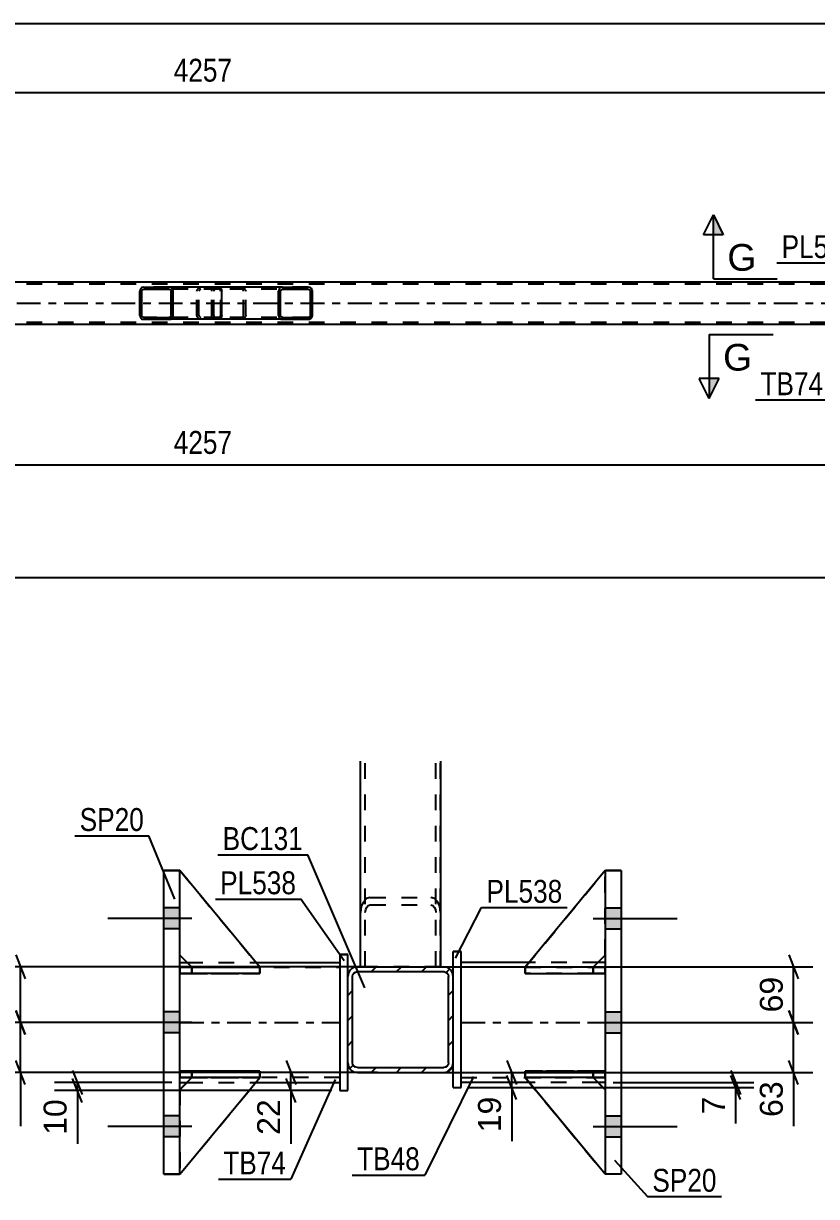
# Model space of a CAD drawing. Header units: millimetres. Extents: x 0 to 841, y 0 to 594.
# Drawn here: x 214.3 to 313.5, y 111.2 to 257.9 of the extents above; entities that cross this region are included whole.
import ezdxf

# ---------------------------------------------------------------- set-up
doc = ezdxf.new("R2010")
doc.units = ezdxf.units.MM
doc.linetypes.add('DXK_LINE_DOT2', pattern=[3.9198, 1.9599, -1.9599])
doc.linetypes.add('DXK_LINE_DOT3', pattern=[5.9187, 2.979, -0.9799, 0.9799, -0.9799])
doc.styles.add('Arial', font='ARIAL.TTF', dxfattribs={"height": 0.2})
doc.styles.add('Arial Narrow', font='ARIALN.TTF', dxfattribs={"height": 0.2})

# ---------------------------------------------------------------- blocks, each defined once
blk = doc.blocks.new('Part-717033707-3470 - 3292')
at = {"linetype": 'Continuous'}
h = blk.add_hatch(dxfattribs=at)
h.set_pattern_fill('', scale=0.7, style=0, pattern_type=0)
h.set_pattern_definition([(45, (233.0453, 224.5906), (-1.57154, 1.57154), [])])
h.paths.add_polyline_path([(233.08, 224.41), (233.05, 224.59), (232.94, 224.75), (232.77, 224.85), (232.58, 224.89), (229.4, 224.89), (229.2, 224.85), (229.04, 224.75), (228.93, 224.59), (228.89, 224.41), (228.89, 221.37), (228.93, 221.18), (229.04, 221.03), (229.2, 220.92), (229.4, 220.89), (232.58, 220.89), (232.77, 220.92), (232.94, 221.03), (233.05, 221.18), (233.08, 221.37)])
h.paths.add_polyline_path([(232.81, 221.28), (232.76, 221.2), (232.68, 221.15), (232.58, 221.13), (229.4, 221.13), (229.3, 221.15), (229.22, 221.2), (229.16, 221.28), (229.15, 221.37), (229.15, 224.41), (229.16, 224.5), (229.22, 224.58), (229.3, 224.63), (229.4, 224.65), (232.58, 224.65), (232.68, 224.63), (232.76, 224.58), (232.81, 224.5), (232.83, 224.41), (232.83, 221.37)])
at = {"color": 2, "linetype": 'Continuous'}
for p, q in [((228.93, 224.59), (228.89, 224.41)), ((229.15, 224.41), (229.16, 224.5)), ((229.16, 224.5), (229.22, 224.58)), ((229.4, 224.89), (229.2, 224.85)), ((229.22, 224.58), (229.3, 224.63)), ((229.3, 224.63), (229.4, 224.65)), ((229.4, 224.89), (232.58, 224.89)), ((229.4, 224.65), (232.58, 224.65)), ((238.88, 224.89), (232.58, 224.89)), ((232.77, 224.85), (232.58, 224.89)), ((232.58, 224.65), (232.68, 224.63)), ((232.68, 224.63), (232.76, 224.58)), ((232.76, 224.58), (232.81, 224.5)), ((232.81, 224.5), (232.83, 224.41)), ((233.08, 224.41), (233.05, 224.59)), ((238.88, 224.89), (238.99, 224.85)), ((238.99, 224.85), (239.07, 224.75)), ((239.07, 224.75), (239.13, 224.59)), ((239.13, 224.59), (239.15, 224.41)), ((228.89, 221.37), (228.89, 224.41)), ((229.15, 221.37), (229.15, 224.41)), ((232.83, 221.37), (232.83, 224.41)), ((233.08, 221.37), (233.08, 224.41)), ((239.15, 221.37), (239.15, 224.41)), ((228.89, 221.37), (228.93, 221.18)), ((229.16, 221.28), (229.15, 221.37)), ((229.22, 221.2), (229.16, 221.28)), ((229.2, 220.92), (229.4, 220.89)), ((229.3, 221.15), (229.22, 221.2)), ((229.4, 221.13), (229.3, 221.15)), ((229.4, 221.13), (232.58, 221.13)), ((229.4, 220.89), (232.58, 220.89)), ((232.68, 221.15), (232.58, 221.13)), ((232.58, 220.89), (232.77, 220.92)), ((238.88, 220.89), (232.58, 220.89)), ((232.76, 221.2), (232.68, 221.15)), ((232.81, 221.28), (232.76, 221.2)), ((232.83, 221.37), (232.81, 221.28)), ((233.05, 221.18), (233.08, 221.37)), ((238.99, 220.92), (238.88, 220.89)), ((239.07, 221.03), (238.99, 220.92)), ((239.13, 221.18), (239.07, 221.03)), ((239.15, 221.37), (239.13, 221.18))]:
    blk.add_line(p, q, dxfattribs=at)
at = {"color": 7, "linetype": 'DXK_LINE_DOT2'}
for p, q in [((232.58, 224.89), (229.4, 224.89)), ((238.88, 224.65), (229.4, 224.65)), ((236.04, 224.41), (236.08, 224.59)), ((236.31, 224.5), (236.3, 224.41)), ((236.37, 224.58), (236.31, 224.5)), ((236.35, 224.85), (236.55, 224.89)), ((236.45, 224.63), (236.37, 224.58)), ((236.55, 224.65), (236.45, 224.63)), ((237.89, 224.65), (237.89, 224.89)), ((238.93, 224.63), (238.88, 224.65)), ((238.98, 224.58), (238.93, 224.63)), ((239.01, 224.5), (238.98, 224.58)), ((239.02, 224.41), (239.01, 224.5)), ((236.04, 221.37), (236.04, 224.41)), ((236.3, 221.37), (236.3, 224.41)), ((239.02, 221.37), (239.02, 224.41)), ((238.88, 221.13), (229.4, 221.13)), ((232.58, 220.89), (229.4, 220.89)), ((236.08, 221.18), (236.04, 221.37)), ((236.3, 221.37), (236.31, 221.28)), ((236.31, 221.28), (236.37, 221.2)), ((236.55, 220.89), (236.35, 220.92)), ((236.37, 221.2), (236.39, 221.18)), ((236.39, 221.18), (236.45, 221.15)), ((236.45, 221.15), (236.55, 221.13)), ((237.89, 220.89), (237.89, 221.13)), ((238.88, 221.13), (238.93, 221.15)), ((238.93, 221.15), (238.98, 221.2)), ((238.98, 221.2), (239.01, 221.28)), ((239.01, 221.28), (239.02, 221.37))]:
    blk.add_line(p, q, dxfattribs=at)
at = {"color": 2, "linetype": 'Continuous'}
for centre, start, end in [((229.38, 224.39), 111.1941, 156.1506), ((232.6, 224.39), 23.8494, 68.8059), ((229.38, 221.38), 203.8494, 248.8059), ((232.6, 221.38), 291.1941, 336.1506)]:
    blk.add_arc(centre, 0.492, start, end, dxfattribs=at)
at = {"color": 7, "linetype": 'DXK_LINE_DOT2'}
for centre, start, end in [((236.53, 224.39), 111.1941, 156.1505), ((236.53, 221.38), 203.8495, 248.8059)]:
    blk.add_arc(centre, 0.492, start, end, dxfattribs=at)
blk = doc.blocks.new('Part-717033707-3471 - 3292')
at = {"linetype": 'Continuous'}
h = blk.add_hatch(dxfattribs=at)
h.set_pattern_fill('', scale=0.7, style=0, pattern_type=0)
h.set_pattern_definition([(45, (250.4564, 224.5906), (-1.57154, 1.57154), [])])
h.paths.add_polyline_path([(250.5, 224.41), (250.46, 224.59), (250.35, 224.75), (250.18, 224.85), (249.98, 224.89), (246.75, 224.89), (246.55, 224.85), (246.39, 224.75), (246.28, 224.59), (246.24, 224.41), (246.24, 221.37), (246.28, 221.18), (246.39, 221.03), (246.55, 220.92), (246.75, 220.89), (249.98, 220.89), (250.18, 220.92), (250.35, 221.03), (250.46, 221.18), (250.5, 221.37)])
h.paths.add_polyline_path([(250.22, 221.28), (250.17, 221.2), (250.08, 221.15), (249.98, 221.13), (246.75, 221.13), (246.65, 221.15), (246.57, 221.2), (246.51, 221.28), (246.49, 221.37), (246.49, 224.41), (246.51, 224.5), (246.57, 224.58), (246.65, 224.63), (246.75, 224.65), (249.98, 224.65), (250.08, 224.63), (250.17, 224.58), (250.22, 224.5), (250.24, 224.41), (250.24, 221.37)])
at = {"color": 7, "linetype": 'DXK_LINE_DOT2'}
for p, q in [((237.89, 224.41), (237.93, 224.59)), ((238.16, 224.5), (238.14, 224.41)), ((238.22, 224.58), (238.16, 224.5)), ((238.2, 224.85), (238.4, 224.89)), ((238.3, 224.63), (238.22, 224.58)), ((238.4, 224.65), (238.3, 224.63)), ((238.88, 224.89), (238.4, 224.89)), ((249.98, 224.65), (238.4, 224.65)), ((241.63, 224.89), (241.83, 224.85)), ((241.73, 224.63), (241.63, 224.65)), ((241.82, 224.58), (241.73, 224.63)), ((241.87, 224.5), (241.82, 224.58)), ((241.89, 224.41), (241.87, 224.5)), ((242.11, 224.59), (242.15, 224.41)), ((249.98, 224.89), (246.75, 224.89)), ((237.89, 221.37), (237.89, 224.41)), ((238.14, 221.37), (238.14, 224.41)), ((241.89, 221.37), (241.89, 224.41)), ((242.15, 221.37), (242.15, 224.41)), ((237.93, 221.18), (237.89, 221.37)), ((238.14, 221.37), (238.16, 221.28)), ((238.16, 221.28), (238.22, 221.2)), ((238.4, 220.89), (238.2, 220.92)), ((238.22, 221.2), (238.3, 221.15)), ((238.3, 221.15), (238.4, 221.13)), ((249.98, 221.13), (238.4, 221.13)), ((238.88, 220.89), (238.4, 220.89)), ((241.63, 221.13), (241.73, 221.15)), ((241.83, 220.92), (241.63, 220.89)), ((241.73, 221.15), (241.82, 221.2)), ((241.82, 221.2), (241.87, 221.28)), ((241.87, 221.28), (241.89, 221.37)), ((242.15, 221.37), (242.11, 221.18)), ((249.98, 220.89), (246.75, 220.89))]:
    blk.add_line(p, q, dxfattribs=at)
at = {"color": 2, "linetype": 'Continuous'}
for p, q in [((246.75, 224.89), (238.88, 224.89)), ((246.28, 224.59), (246.24, 224.41)), ((246.49, 224.41), (246.51, 224.5)), ((246.51, 224.5), (246.57, 224.58)), ((246.75, 224.89), (246.55, 224.85)), ((246.57, 224.58), (246.65, 224.63)), ((246.65, 224.63), (246.75, 224.65)), ((246.75, 224.89), (249.98, 224.89)), ((246.75, 224.65), (249.98, 224.65)), ((250.18, 224.85), (249.98, 224.89)), ((249.98, 224.65), (250.08, 224.63)), ((250.08, 224.63), (250.17, 224.58)), ((250.17, 224.58), (250.22, 224.5)), ((250.22, 224.5), (250.24, 224.41)), ((250.5, 224.41), (250.46, 224.59)), ((246.24, 221.37), (246.24, 224.41)), ((246.49, 221.37), (246.49, 224.41)), ((250.24, 221.37), (250.24, 224.41)), ((250.5, 221.37), (250.5, 224.41)), ((246.75, 220.89), (238.88, 220.89)), ((246.24, 221.37), (246.28, 221.18)), ((246.51, 221.28), (246.49, 221.37)), ((246.57, 221.2), (246.51, 221.28)), ((246.55, 220.92), (246.75, 220.89)), ((246.65, 221.15), (246.57, 221.2)), ((246.75, 221.13), (246.65, 221.15)), ((246.75, 221.13), (249.98, 221.13)), ((246.75, 220.89), (249.98, 220.89)), ((250.08, 221.15), (249.98, 221.13)), ((249.98, 220.89), (250.18, 220.92)), ((250.17, 221.2), (250.08, 221.15)), ((250.22, 221.28), (250.17, 221.2)), ((250.24, 221.37), (250.22, 221.28)), ((250.46, 221.18), (250.5, 221.37))]:
    blk.add_line(p, q, dxfattribs=at)
at = {"color": 7, "linetype": 'DXK_LINE_DOT2'}
for centre, start, end in [((238.38, 224.39), 110.7583, 155.6801), ((241.65, 224.39), 24.3199, 69.2417), ((238.38, 221.39), 204.3199, 249.2417), ((241.65, 221.39), 290.7583, 335.6801)]:
    blk.add_arc(centre, 0.496, start, end, dxfattribs=at)
at = {"color": 2, "linetype": 'Continuous'}
for centre, start, end in [((246.73, 224.39), 110.7583, 155.68), ((250, 224.39), 24.32, 69.2417), ((246.73, 221.39), 204.32, 249.2417), ((250, 221.39), 290.7583, 335.68)]:
    blk.add_arc(centre, 0.496, start, end, dxfattribs=at)
blk = doc.blocks.new('Part-717033707-3524 - 3292')
at = {"color": 7, "linetype": 'DXK_LINE_DOT2'}
for p, q in [((722.36, 225.29), (59.62, 225.29)), ((722.36, 220.49), (59.62, 220.49))]:
    blk.add_line(p, q, dxfattribs=at)
at = {"color": 2, "linetype": 'Continuous'}
for p, q in [((321.13, 225.53), (156.86, 225.53)), ((321.13, 220.25), (156.86, 220.25))]:
    blk.add_line(p, q, dxfattribs=at)
at = {"color": 7, "linetype": 'DXK_LINE_DOT3'}
blk.add_line((59.62, 222.89), (722.02, 222.89), dxfattribs=at)
blk = doc.blocks.new('Part-717033707-4528 - 4492')
at = {"color": 7, "linetype": 'DXK_LINE_DOT2'}
for p, q in [((233.91, 126.88), (235.41, 126.88)), ((243.91, 126.88), (233.91, 126.88)), ((233.91, 126.88), (233.91, 126.88)), ((233.91, 126.88), (233.91, 126.08)), ((233.91, 126.88), (233.91, 126.08)), ((235.41, 126.88), (243.91, 126.88)), ((235.41, 126.88), (235.41, 126.08)), ((243.91, 126.88), (243.91, 126.08)), ((235.41, 126.08), (233.91, 126.08)), ((233.91, 126.08), (243.91, 126.08)), ((233.91, 126.08), (233.91, 126.08)), ((243.91, 126.08), (235.41, 126.08))]:
    blk.add_line(p, q, dxfattribs=at)
blk = doc.blocks.new('Part-717033707-4641 - 4492')
at = {"color": 2, "linetype": 'Continuous'}
for p, q in [((287.11, 151.98), (277.11, 139.87)), ((287.11, 151.98), (287.11, 151.98)), ((287.11, 151.98), (287.11, 151.98)), ((285.62, 139.88), (287.11, 141.37)), ((278.36, 139.87), (277.11, 139.87)), ((277.11, 139.87), (277.11, 139.87))]:
    blk.add_line(p, q, dxfattribs=at)
at = {"color": 7, "linetype": 'DXK_LINE_DOT2'}
for p, q in [((287.11, 151.98), (277.11, 139.87)), ((287.11, 141.37), (287.11, 151.98)), ((285.61, 139.87), (287.11, 141.37)), ((285.61, 139.87), (277.11, 139.87)), ((285.61, 139.87), (278.36, 139.87)), ((285.61, 139.87), (285.62, 139.88)), ((285.61, 139.87), (285.61, 139.87))]:
    blk.add_line(p, q, dxfattribs=at)
blk = doc.blocks.new('Part-717033707-4631 - 4492')
at = {"color": 2, "linetype": 'Continuous'}
for p, q in [((233.91, 140.48), (234.81, 140.48)), ((243.41, 140.48), (253.91, 140.48)), ((233.91, 125.48), (234.82, 125.48)), ((243.42, 125.48), (253.91, 125.48))]:
    blk.add_line(p, q, dxfattribs=at)
at = {"color": 7, "linetype": 'DXK_LINE_DOT2'}
for p, q in [((233.91, 125.48), (233.91, 140.48)), ((233.91, 139.88), (253.91, 139.88)), ((234.81, 140.48), (243.41, 140.48)), ((253.91, 140.48), (253.91, 125.48)), ((253.91, 126.08), (233.91, 126.08)), ((234.82, 125.48), (243.42, 125.48))]:
    blk.add_line(p, q, dxfattribs=at)
at = {"color": 7, "linetype": 'DXK_LINE_DOT3'}
blk.add_line((233.91, 132.98), (253.91, 132.98), dxfattribs=at)
blk = doc.blocks.new('Part-717033707-4525 - 4492')
at = {"color": 2, "linetype": 'Continuous'}
for p, q in [((233.91, 139.08), (233.91, 139.88)), ((233.91, 139.88), (242.67, 139.88)), ((243.91, 139.08), (243.91, 139.88)), ((243.91, 139.88), (243.91, 139.88)), ((243.91, 139.08), (233.91, 139.08)), ((233.91, 139.08), (233.91, 139.08))]:
    blk.add_line(p, q, dxfattribs=at)
at = {"color": 7, "linetype": 'DXK_LINE_DOT2'}
for p, q in [((235.41, 139.88), (233.91, 139.88)), ((235.41, 139.08), (235.41, 139.88)), ((243.91, 139.88), (235.41, 139.88)), ((242.67, 139.88), (243.91, 139.88)), ((233.91, 139.08), (235.41, 139.08)), ((235.41, 139.08), (243.91, 139.08))]:
    blk.add_line(p, q, dxfattribs=at)
blk = doc.blocks.new('Bolt-717033707-4501 - 4492')
at = {"linetype": 'Continuous'}
for points in [[(233.91, 144.68), (233.91, 147.28), (231.91, 147.28), (231.91, 144.68)], [(233.91, 144.68), (233.91, 147.28), (231.91, 147.28), (231.91, 144.68)], [(233.91, 144.68), (233.91, 147.28), (231.91, 147.28), (231.91, 144.68)], [(233.91, 131.68), (233.91, 134.28), (231.91, 134.28), (231.91, 131.68)], [(233.91, 131.68), (233.91, 134.28), (231.91, 134.28), (231.91, 131.68)], [(233.91, 118.68), (233.91, 121.28), (231.91, 121.28), (231.91, 118.68)], [(233.91, 118.68), (233.91, 121.28), (231.91, 121.28), (231.91, 118.68)], [(233.91, 118.68), (233.91, 121.28), (231.91, 121.28), (231.91, 118.68)]]:
    blk.add_hatch(color=1, dxfattribs=at).paths.add_polyline_path(points)
at = {"color": 1, "linetype": 'Continuous'}
for p, q in [((233.91, 147.28), (231.91, 147.28)), ((233.91, 147.28), (231.91, 147.28)), ((233.91, 147.28), (231.91, 147.28)), ((235.41, 145.98), (224.91, 145.98)), ((235.41, 145.98), (224.91, 145.98)), ((235.41, 145.98), (224.91, 145.98)), ((233.91, 144.68), (231.91, 144.68)), ((233.91, 144.68), (231.91, 144.68)), ((233.91, 144.68), (231.91, 144.68)), ((233.91, 134.28), (231.91, 134.28)), ((233.91, 134.28), (231.91, 134.28)), ((235.41, 132.98), (224.91, 132.98)), ((235.41, 132.98), (224.91, 132.98)), ((233.91, 131.68), (231.91, 131.68)), ((233.91, 131.68), (231.91, 131.68)), ((233.91, 121.28), (231.91, 121.28)), ((233.91, 121.28), (231.91, 121.28)), ((233.91, 121.28), (231.91, 121.28)), ((235.41, 119.98), (224.91, 119.98)), ((235.41, 119.98), (224.91, 119.98)), ((235.41, 119.98), (224.91, 119.98)), ((233.91, 118.68), (231.91, 118.68)), ((233.91, 118.68), (231.91, 118.68)), ((233.91, 118.68), (231.91, 118.68))]:
    blk.add_line(p, q, dxfattribs=at)
blk = doc.blocks.new('Part-717033707-4524 - 4492')
at = {"color": 2, "linetype": 'Continuous'}
for p, q in [((231.91, 151.98), (231.91, 151.98)), ((231.91, 151.98), (233.91, 151.98)), ((231.91, 113.98), (231.91, 151.98)), ((233.91, 151.98), (233.91, 151.98)), ((233.91, 113.98), (233.91, 151.98)), ((233.91, 113.98), (231.91, 113.98))]:
    blk.add_line(p, q, dxfattribs=at)
at = {"color": 7, "linetype": 'DXK_LINE_DOT2'}
for p, q in [((233.91, 151.98), (231.91, 151.98)), ((231.91, 151.98), (231.91, 151.98)), ((233.91, 151.98), (233.91, 151.98)), ((231.91, 113.98), (233.91, 113.98))]:
    blk.add_line(p, q, dxfattribs=at)
blk = doc.blocks.new('Part-717033707-4526 - 4492')
at = {"color": 2, "linetype": 'Continuous'}
for p, q in [((233.91, 126.08), (233.91, 126.88)), ((243.91, 126.88), (233.91, 126.88)), ((243.91, 126.08), (243.91, 126.88)), ((243.91, 126.08), (233.91, 126.08)), ((233.91, 126.08), (233.91, 126.08))]:
    blk.add_line(p, q, dxfattribs=at)
at = {"color": 7, "linetype": 'DXK_LINE_DOT2'}
for p, q in [((235.41, 126.88), (233.91, 126.88)), ((235.41, 126.08), (235.41, 126.88)), ((243.91, 126.88), (235.41, 126.88)), ((233.91, 126.08), (235.41, 126.08)), ((235.41, 126.08), (243.91, 126.08))]:
    blk.add_line(p, q, dxfattribs=at)
blk = doc.blocks.new('Part-717033707-4527 - 4492')
at = {"color": 7, "linetype": 'DXK_LINE_DOT2'}
for p, q in [((233.91, 139.88), (235.41, 139.88)), ((243.68, 139.88), (233.91, 139.88)), ((233.91, 139.88), (233.91, 139.88)), ((233.91, 139.88), (233.91, 139.08)), ((233.91, 139.88), (233.91, 139.08)), ((235.41, 139.88), (243.91, 139.88)), ((235.41, 139.88), (235.41, 139.08)), ((243.91, 139.88), (243.91, 139.08)), ((235.41, 139.08), (233.91, 139.08)), ((233.91, 139.08), (243.91, 139.08)), ((233.91, 139.08), (233.91, 139.08)), ((243.91, 139.08), (235.41, 139.08))]:
    blk.add_line(p, q, dxfattribs=at)
blk = doc.blocks.new('Part-717033707-4595 - 4492')
at = {"linetype": 'Continuous'}
h = blk.add_hatch(dxfattribs=at)
h.set_pattern_fill('', scale=0.7, style=0, pattern_type=0)
h.set_pattern_definition([(45, (267.3732, 126.8092), (-1.57154, 1.57154), [])])
h.paths.add_polyline_path([(266.91, 126.72), (267.37, 126.81), (267.76, 127.07), (268.02, 127.46), (268.11, 127.92), (268.11, 138.72), (268.02, 139.18), (267.76, 139.57), (267.37, 139.83), (266.91, 139.92), (256.11, 139.92), (255.65, 139.83), (255.27, 139.57), (255.01, 139.18), (254.91, 138.72), (254.91, 127.92), (255.01, 127.46), (255.27, 127.07), (255.65, 126.81), (256.11, 126.72)])
h.paths.add_polyline_path([(256.11, 127.32), (255.88, 127.36), (255.69, 127.49), (255.56, 127.69), (255.51, 127.92), (255.51, 138.72), (255.56, 138.95), (255.69, 139.14), (255.88, 139.27), (256.11, 139.32), (266.91, 139.32), (267.14, 139.27), (267.34, 139.14), (267.47, 138.95), (267.51, 138.72), (267.51, 127.92), (267.47, 127.69), (267.34, 127.49), (267.14, 127.36), (266.91, 127.32)])
at = {"color": 2, "linetype": 'Continuous'}
for p, q in [((256.11, 139.92), (255.65, 139.83)), ((256.11, 139.92), (256.11, 139.92)), ((256.11, 139.92), (266.91, 139.92)), ((266.91, 139.92), (266.91, 139.92)), ((267.37, 139.83), (266.91, 139.92)), ((255.01, 139.18), (254.91, 138.72)), ((254.91, 138.72), (254.91, 138.72)), ((254.91, 127.92), (254.91, 138.72)), ((255.51, 138.72), (255.56, 138.95)), ((255.51, 138.72), (255.51, 138.72)), ((255.51, 127.92), (255.51, 138.72)), ((255.56, 138.95), (255.69, 139.14)), ((255.69, 139.14), (255.88, 139.27)), ((255.88, 139.27), (256.11, 139.32)), ((256.11, 139.32), (256.11, 139.32)), ((256.11, 139.32), (266.91, 139.32)), ((266.91, 139.32), (266.91, 139.32)), ((266.91, 139.32), (267.14, 139.27)), ((267.14, 139.27), (267.34, 139.14)), ((267.34, 139.14), (267.47, 138.95)), ((267.47, 138.95), (267.51, 138.72)), ((267.51, 138.72), (267.51, 138.72)), ((267.51, 127.92), (267.51, 138.72)), ((268.11, 138.72), (268.02, 139.18)), ((268.11, 138.72), (268.11, 138.72)), ((268.11, 127.92), (268.11, 138.72)), ((254.91, 127.92), (254.91, 127.92)), ((254.91, 127.92), (255.01, 127.46)), ((255.51, 127.92), (255.51, 127.92)), ((255.56, 127.69), (255.51, 127.92)), ((255.69, 127.49), (255.56, 127.69)), ((267.47, 127.69), (267.34, 127.49)), ((267.51, 127.92), (267.47, 127.69)), ((267.51, 127.92), (267.51, 127.92)), ((268.02, 127.46), (268.11, 127.92)), ((268.11, 127.92), (268.11, 127.92)), ((255.65, 126.81), (256.11, 126.72)), ((255.88, 127.36), (255.69, 127.49)), ((256.11, 127.32), (255.88, 127.36)), ((256.11, 127.32), (256.11, 127.32)), ((256.11, 127.32), (266.91, 127.32)), ((256.11, 126.72), (256.11, 126.72)), ((256.11, 126.72), (266.91, 126.72)), ((267.14, 127.36), (266.91, 127.32)), ((266.91, 127.32), (266.91, 127.32)), ((266.91, 126.72), (267.37, 126.81)), ((266.91, 126.72), (266.91, 126.72)), ((267.34, 127.49), (267.14, 127.36))]:
    blk.add_line(p, q, dxfattribs=at)
for centre, start, end in [((256.11, 138.72), 112.5, 157.5), ((266.91, 138.72), 22.5, 67.5), ((256.11, 127.92), 202.5, 247.5), ((266.91, 127.92), 292.5, 337.5)]:
    blk.add_arc(centre, 1.2, start, end, dxfattribs=at)
blk = doc.blocks.new('Part-717033707-4531 - 4492')
at = {"color": 7, "linetype": 'DXK_LINE_DOT2'}
for p, q in [((233.91, 141.37), (233.91, 151.98)), ((233.91, 151.98), (243.91, 139.87)), ((233.91, 151.98), (243.91, 139.87)), ((235.41, 139.87), (233.91, 141.37)), ((235.41, 139.87), (233.91, 141.37)), ((243.91, 139.87), (235.41, 139.87)), ((235.41, 139.87), (235.41, 139.87)), ((235.41, 139.87), (243.91, 139.87)), ((243.91, 139.87), (243.91, 139.87))]:
    blk.add_line(p, q, dxfattribs=at)
blk = doc.blocks.new('Part-717033707-4534 - 4492')
at = {"color": 2, "linetype": 'Continuous'}
for p, q in [((233.91, 151.98), (233.91, 151.98)), ((233.91, 151.98), (233.91, 151.98)), ((243.91, 139.87), (233.91, 151.98)), ((235.4, 139.88), (233.91, 141.37)), ((242.67, 139.87), (243.91, 139.87)), ((243.91, 139.87), (243.91, 139.87))]:
    blk.add_line(p, q, dxfattribs=at)
at = {"color": 7, "linetype": 'DXK_LINE_DOT2'}
for p, q in [((233.91, 141.37), (233.91, 151.98)), ((233.91, 151.98), (243.91, 139.87)), ((235.41, 139.87), (233.91, 141.37)), ((235.41, 139.87), (235.4, 139.88)), ((243.91, 139.87), (235.41, 139.87)), ((235.41, 139.87), (235.41, 139.87)), ((235.41, 139.87), (242.67, 139.87))]:
    blk.add_line(p, q, dxfattribs=at)
blk = doc.blocks.new('Part-717033707-4537 - 4492')
at = {"color": 7, "linetype": 'DXK_LINE_DOT2'}
for p, q in [((235.41, 126.07), (233.91, 124.57)), ((233.91, 113.98), (243.91, 126.07)), ((233.91, 124.57), (235.41, 126.07)), ((233.91, 113.98), (243.91, 126.07)), ((243.91, 126.07), (235.41, 126.07)), ((235.41, 126.07), (235.41, 126.07)), ((235.41, 126.07), (243.91, 126.07)), ((243.91, 126.07), (243.91, 126.07)), ((233.91, 124.57), (233.91, 113.98))]:
    blk.add_line(p, q, dxfattribs=at)
blk = doc.blocks.new('Part-717033707-4540 - 4492')
at = {"color": 2, "linetype": 'Continuous'}
for p, q in [((235.41, 126.07), (233.91, 124.57)), ((233.91, 113.98), (243.91, 126.07)), ((243.91, 126.07), (235.41, 126.07)), ((235.41, 126.07), (235.41, 126.07)), ((243.91, 126.07), (243.91, 126.07))]:
    blk.add_line(p, q, dxfattribs=at)
at = {"color": 7, "linetype": 'DXK_LINE_DOT2'}
for p, q in [((233.91, 124.57), (235.41, 126.07)), ((233.91, 113.98), (243.91, 126.07)), ((235.41, 126.07), (243.91, 126.07)), ((233.91, 124.57), (233.91, 113.98))]:
    blk.add_line(p, q, dxfattribs=at)
blk = doc.blocks.new('Part-717033707-4546 - 4492')
at = {"color": 2, "linetype": 'Continuous'}
for p, q in [((256.51, 139.92), (256.51, 165.63)), ((266.51, 165.63), (266.51, 139.92))]:
    blk.add_line(p, q, dxfattribs=at)
at = {"color": 7, "linetype": 'DXK_LINE_DOT2'}
for p, q in [((257.11, 139.92), (257.11, 165.63)), ((265.91, 139.92), (265.91, 165.63)), ((266.51, 139.92), (256.51, 139.92)), ((256.51, 139.92), (256.51, 139.92)), ((256.51, 139.92), (266.51, 139.92)), ((266.51, 139.92), (266.51, 139.92))]:
    blk.add_line(p, q, dxfattribs=at)
blk = doc.blocks.new('Part-717033707-4553 - 4492')
at = {"color": 7, "linetype": 'DXK_LINE_DOT2'}
for p, q in [((256.51, 139.92), (256.51, 165.63)), ((257.11, 139.92), (257.11, 165.63)), ((265.91, 139.92), (265.91, 165.63)), ((266.51, 139.92), (266.51, 165.63)), ((257.25, 148.45), (256.87, 148.05)), ((257.71, 148.59), (257.25, 148.45)), ((257.71, 148.59), (265.31, 148.59)), ((265.77, 148.45), (265.31, 148.59)), ((266.16, 148.05), (265.77, 148.45)), ((256.61, 147.45), (256.51, 146.73)), ((256.87, 148.05), (256.61, 147.45)), ((257.11, 146.73), (257.16, 147.09)), ((257.16, 147.09), (257.29, 147.39)), ((257.29, 147.39), (257.48, 147.59)), ((257.48, 147.59), (257.71, 147.66)), ((257.71, 147.66), (265.31, 147.66)), ((265.31, 147.66), (265.54, 147.59)), ((265.54, 147.59), (265.74, 147.39)), ((265.74, 147.39), (265.87, 147.09)), ((265.87, 147.09), (265.91, 146.73)), ((266.42, 147.45), (266.16, 148.05)), ((266.51, 146.73), (266.42, 147.45)), ((256.51, 139.92), (266.51, 139.92)), ((256.61, 139.92), (256.51, 139.92))]:
    blk.add_line(p, q, dxfattribs=at)
blk = doc.blocks.new('Part-717033707-4568 - 4492')
at = {"color": 2, "linetype": 'Continuous'}
for p, q in [((277.62, 140.48), (269.11, 140.48)), ((287.11, 140.48), (286.22, 140.48)), ((277.6, 125.48), (269.11, 125.48)), ((287.11, 125.48), (286.21, 125.48))]:
    blk.add_line(p, q, dxfattribs=at)
at = {"color": 7, "linetype": 'DXK_LINE_DOT2'}
for p, q in [((269.11, 125.48), (269.11, 140.48)), ((287.11, 139.88), (269.11, 139.88)), ((286.22, 140.48), (277.62, 140.48)), ((287.11, 140.48), (287.11, 125.48)), ((269.11, 126.08), (287.11, 126.08)), ((286.21, 125.48), (277.6, 125.48))]:
    blk.add_line(p, q, dxfattribs=at)
at = {"color": 7, "linetype": 'DXK_LINE_DOT3'}
blk.add_line((269.11, 132.98), (287.11, 132.98), dxfattribs=at)
blk = doc.blocks.new('Part-717033707-4573 - 4492')
at = {"color": 2, "linetype": 'Continuous'}
for p, q in [((268.11, 141.82), (269.11, 141.82)), ((268.11, 138.72), (268.11, 141.82)), ((269.11, 124.82), (269.11, 141.82)), ((268.11, 124.82), (268.11, 127.92)), ((268.11, 124.82), (269.11, 124.82))]:
    blk.add_line(p, q, dxfattribs=at)
at = {"color": 7, "linetype": 'DXK_LINE_DOT2'}
for p, q in [((269.11, 141.82), (268.11, 141.82)), ((268.11, 127.92), (268.11, 138.72)), ((268.11, 124.82), (269.11, 124.82))]:
    blk.add_line(p, q, dxfattribs=at)
blk = doc.blocks.new('Part-717033707-4578 - 4492')
at = {"color": 2, "linetype": 'Continuous'}
for p, q in [((254.91, 141.48), (253.91, 141.48)), ((253.91, 141.48), (253.91, 124.48)), ((254.91, 138.72), (254.91, 141.48)), ((254.91, 124.48), (254.91, 127.92)), ((253.91, 124.48), (254.91, 124.48))]:
    blk.add_line(p, q, dxfattribs=at)
at = {"color": 7, "linetype": 'DXK_LINE_DOT2'}
for p, q in [((253.91, 141.48), (254.91, 141.48)), ((254.91, 127.92), (254.91, 138.72)), ((253.91, 124.48), (254.91, 124.48))]:
    blk.add_line(p, q, dxfattribs=at)
blk = doc.blocks.new('Part-717033707-4581 - 4492')
at = {"color": 2, "linetype": 'Continuous'}
for p, q in [((277.11, 126.07), (277.11, 126.07)), ((285.61, 126.07), (277.11, 126.07)), ((287.11, 113.98), (277.11, 126.07)), ((285.61, 126.07), (285.61, 126.07)), ((285.61, 126.07), (287.11, 124.57))]:
    blk.add_line(p, q, dxfattribs=at)
at = {"color": 7, "linetype": 'DXK_LINE_DOT2'}
for p, q in [((277.11, 126.07), (285.61, 126.07)), ((287.11, 113.98), (277.11, 126.07)), ((285.61, 126.07), (287.11, 124.57)), ((287.11, 124.57), (287.11, 113.98))]:
    blk.add_line(p, q, dxfattribs=at)
blk = doc.blocks.new('Part-717033707-4635 - 4492')
at = {"color": 7, "linetype": 'DXK_LINE_DOT2'}
for p, q in [((277.11, 126.08), (277.11, 126.88)), ((277.11, 126.88), (285.61, 126.88)), ((287.11, 126.88), (277.11, 126.88)), ((285.61, 126.08), (285.61, 126.88)), ((285.61, 126.88), (287.11, 126.88)), ((287.11, 126.08), (287.11, 126.88)), ((287.11, 126.08), (287.11, 126.88)), ((287.11, 126.88), (287.11, 126.88)), ((285.61, 126.08), (277.11, 126.08)), ((277.11, 126.08), (287.11, 126.08)), ((287.11, 126.08), (285.61, 126.08)), ((287.11, 126.08), (287.11, 126.08))]:
    blk.add_line(p, q, dxfattribs=at)
blk = doc.blocks.new('Part-717033707-4632 - 4492')
at = {"color": 2, "linetype": 'Continuous'}
for p, q in [((277.12, 139.88), (277.11, 139.88)), ((277.11, 139.88), (277.11, 139.08)), ((287.11, 139.88), (278.36, 139.88)), ((287.11, 139.88), (287.11, 139.88)), ((287.11, 139.88), (287.11, 139.08)), ((277.11, 139.08), (287.11, 139.08))]:
    blk.add_line(p, q, dxfattribs=at)
at = {"color": 7, "linetype": 'DXK_LINE_DOT2'}
for p, q in [((278.36, 139.88), (277.12, 139.88)), ((285.61, 139.88), (277.12, 139.88)), ((285.61, 139.88), (287.11, 139.88)), ((285.61, 139.88), (285.61, 139.08)), ((287.11, 139.88), (287.11, 139.88)), ((277.11, 139.08), (285.61, 139.08)), ((285.61, 139.08), (287.11, 139.08))]:
    blk.add_line(p, q, dxfattribs=at)
blk = doc.blocks.new('Bolt-717033707-4585 - 4492')
at = {"linetype": 'Continuous'}
for points in [[(289.11, 144.68), (289.11, 147.28), (287.11, 147.28), (287.11, 144.68)], [(289.11, 144.68), (289.11, 147.28), (287.11, 147.28), (287.11, 144.68)], [(289.11, 144.68), (289.11, 147.28), (287.11, 147.28), (287.11, 144.68)], [(289.11, 131.68), (289.11, 134.28), (287.11, 134.28), (287.11, 131.68)], [(289.11, 131.68), (289.11, 134.28), (287.11, 134.28), (287.11, 131.68)], [(289.11, 118.68), (289.11, 121.28), (287.11, 121.28), (287.11, 118.68)], [(289.11, 118.68), (289.11, 121.28), (287.11, 121.28), (287.11, 118.68)], [(289.11, 118.68), (289.11, 121.28), (287.11, 121.28), (287.11, 118.68)]]:
    blk.add_hatch(color=1, dxfattribs=at).paths.add_polyline_path(points)
at = {"color": 1, "linetype": 'Continuous'}
for p, q in [((287.11, 147.28), (289.11, 147.28)), ((287.11, 147.28), (289.11, 147.28)), ((287.11, 147.28), (289.11, 147.28)), ((285.61, 145.98), (296.11, 145.98)), ((285.61, 145.98), (296.11, 145.98)), ((285.61, 145.98), (296.11, 145.98)), ((287.11, 144.68), (289.11, 144.68)), ((287.11, 144.68), (289.11, 144.68)), ((287.11, 144.68), (289.11, 144.68)), ((287.11, 134.28), (289.11, 134.28)), ((287.11, 134.28), (289.11, 134.28)), ((285.61, 132.98), (296.11, 132.98)), ((285.61, 132.98), (296.11, 132.98)), ((287.11, 131.68), (289.11, 131.68)), ((287.11, 131.68), (289.11, 131.68)), ((287.11, 121.28), (289.11, 121.28)), ((287.11, 121.28), (289.11, 121.28)), ((287.11, 121.28), (289.11, 121.28)), ((285.61, 119.98), (296.11, 119.98)), ((285.61, 119.98), (296.11, 119.98)), ((285.61, 119.98), (296.11, 119.98)), ((287.11, 118.68), (289.11, 118.68)), ((287.11, 118.68), (289.11, 118.68)), ((287.11, 118.68), (289.11, 118.68))]:
    blk.add_line(p, q, dxfattribs=at)
blk = doc.blocks.new('Part-717033707-4626 - 4492')
at = {"color": 2, "linetype": 'Continuous'}
for p, q in [((287.11, 151.98), (289.11, 151.98)), ((287.11, 151.98), (287.11, 151.98)), ((287.11, 151.98), (287.11, 113.98)), ((289.11, 151.98), (289.11, 151.98)), ((289.11, 151.98), (289.11, 113.98)), ((289.11, 113.98), (287.11, 113.98))]:
    blk.add_line(p, q, dxfattribs=at)
at = {"color": 7, "linetype": 'DXK_LINE_DOT2'}
for p, q in [((289.11, 151.98), (287.11, 151.98)), ((287.11, 151.98), (287.11, 151.98)), ((289.11, 151.98), (289.11, 151.98)), ((289.11, 113.98), (287.11, 113.98))]:
    blk.add_line(p, q, dxfattribs=at)
blk = doc.blocks.new('Part-717033707-4633 - 4492')
at = {"color": 2, "linetype": 'Continuous'}
for p, q in [((277.11, 126.88), (287.11, 126.88)), ((277.11, 126.88), (277.11, 126.08)), ((287.11, 126.88), (287.11, 126.88)), ((287.11, 126.08), (287.11, 126.88)), ((287.11, 126.08), (277.11, 126.08))]:
    blk.add_line(p, q, dxfattribs=at)
at = {"color": 7, "linetype": 'DXK_LINE_DOT2'}
for p, q in [((285.61, 126.88), (277.11, 126.88)), ((287.11, 126.88), (285.61, 126.88)), ((285.61, 126.88), (285.61, 126.08)), ((287.11, 126.88), (287.11, 126.88)), ((277.11, 126.08), (285.61, 126.08)), ((285.61, 126.08), (287.11, 126.08))]:
    blk.add_line(p, q, dxfattribs=at)
blk = doc.blocks.new('Part-717033707-4634 - 4492')
at = {"color": 7, "linetype": 'DXK_LINE_DOT2'}
for p, q in [((277.11, 139.08), (277.11, 139.88)), ((277.11, 139.88), (285.61, 139.88)), ((287.11, 139.88), (277.11, 139.88)), ((285.61, 139.08), (285.61, 139.88)), ((285.61, 139.88), (287.11, 139.88)), ((287.11, 139.08), (287.11, 139.88)), ((287.11, 139.08), (287.11, 139.88)), ((287.11, 139.88), (287.11, 139.88)), ((285.61, 139.08), (277.11, 139.08)), ((277.11, 139.08), (287.11, 139.08)), ((287.11, 139.08), (285.61, 139.08)), ((287.11, 139.08), (287.11, 139.08))]:
    blk.add_line(p, q, dxfattribs=at)
blk = doc.blocks.new('Part-717033707-4638 - 4492')
at = {"color": 7, "linetype": 'DXK_LINE_DOT2'}
for p, q in [((287.11, 151.98), (277.11, 139.87)), ((277.11, 139.87), (287.11, 151.98)), ((287.11, 141.37), (287.11, 151.98)), ((285.61, 139.87), (287.11, 141.37)), ((285.61, 139.87), (287.11, 141.37)), ((277.11, 139.87), (285.61, 139.87)), ((277.11, 139.87), (277.11, 139.87)), ((285.61, 139.87), (277.11, 139.87)), ((285.61, 139.87), (285.61, 139.87))]:
    blk.add_line(p, q, dxfattribs=at)
blk = doc.blocks.new('Part-717033707-4644 - 4492')
at = {"color": 7, "linetype": 'DXK_LINE_DOT2'}
for p, q in [((277.11, 126.07), (285.61, 126.07)), ((287.11, 113.98), (277.11, 126.07)), ((277.11, 126.07), (277.11, 126.07)), ((285.61, 126.07), (277.11, 126.07)), ((277.11, 126.07), (287.11, 113.98)), ((285.61, 126.07), (287.11, 124.57)), ((285.61, 126.07), (285.61, 126.07)), ((287.11, 124.57), (285.61, 126.07)), ((287.11, 124.57), (287.11, 113.98))]:
    blk.add_line(p, q, dxfattribs=at)
blk = doc.blocks.new('StraightDimension-717033707-51811 - 3292')
at = {"color": 7, "linetype": 'Continuous'}
for p, q in [((151.66, 226.93), (151.66, 252.1)), ((321.93, 226.93), (321.93, 252.1)), ((153.16, 249.85), (150.16, 248.65)), ((320.43, 248.65), (323.43, 249.85)), ((151.66, 249.25), (321.93, 249.25))]:
    blk.add_line(p, q, dxfattribs=at)
at = {"color": 0}
blk.add_wipeout([(241.05, 250), (241.05, 254.2), (232.54, 254.2), (232.54, 250)], dxfattribs=at)
at = {"color": 3, "style": 'Arial Narrow'}
blk.add_text('4257', height=2.863, dxfattribs=at).set_placement((233.14, 250.6))
blk = doc.blocks.new('StraightDimension-717033707-3647 - 3292')
at = {"color": 7, "linetype": 'Continuous'}
blk.add_line((51, 257.88), (721.02, 257.88), dxfattribs=at)
blk = doc.blocks.new('StraightDimension-717033707-3597 - 3292')
at = {"color": 7, "linetype": 'Continuous'}
blk.add_line((50.36, 188.62), (721.65, 188.62), dxfattribs=at)
blk = doc.blocks.new('StraightDimension-717033707-51860 - 3292')
at = {"color": 7, "linetype": 'Continuous'}
for p, q in [((151.66, 218.85), (151.66, 194.09)), ((321.93, 218.85), (321.93, 194.09)), ((153.16, 203.31), (150.16, 202.11)), ((151.66, 202.71), (321.93, 202.71)), ((320.43, 202.11), (323.43, 203.31))]:
    blk.add_line(p, q, dxfattribs=at)
at = {"color": 0}
blk.add_wipeout([(241.05, 203.46), (241.05, 207.66), (232.54, 207.66), (232.54, 203.46)], dxfattribs=at)
at = {"color": 3, "style": 'Arial Narrow'}
blk.add_text('4257', height=2.863, dxfattribs=at).set_placement((233.14, 204.06))
at = {"color": 0, "linetype": 'Continuous'}
blk.add_wipeout([(321.33, 202.01), (317.13, 202.01), (317.13, 193.49), (321.33, 193.49)], dxfattribs=at)
at = {"color": 3, "linetype": 'Continuous', "style": 'Arial Narrow'}
blk.add_text('8044', height=2.863, rotation=90.0002, dxfattribs=at).set_placement((320.73, 194.09))
blk = doc.blocks.new('StraightDimension-717033707-52921 - 4492')
at = {"color": 7, "linetype": 'Continuous'}
for p, q in [((274.82, 128.22), (276.02, 125.22)), ((266.21, 126.72), (277.82, 126.72)), ((276.02, 123.32), (274.82, 126.32)), ((275.42, 124.82), (275.42, 126.72)), ((270.11, 124.82), (277.82, 124.82)), ((275.42, 124.82), (275.42, 118.12)), ((275.42, 124.82), (275.42, 118.12))]:
    blk.add_line(p, q, dxfattribs=at)
at = {"color": 0}
blk.add_wipeout([(274.67, 124.29), (270.47, 124.29), (270.47, 118.64), (274.67, 118.64)], dxfattribs=at)
at = {"color": 3, "style": 'Arial'}
blk.add_text('19', height=2.865, rotation=90.0002, dxfattribs=at).set_placement((274.07, 119.24))
blk = doc.blocks.new('StraightDimension-717033707-52906 - 4492')
at = {"color": 7, "linetype": 'Continuous'}
for p, q in [((247.2, 128.22), (248.4, 125.22)), ((256.5, 126.72), (244.95, 126.72)), ((247.8, 124.48), (247.8, 126.72)), ((248.4, 122.98), (247.2, 125.98)), ((252.91, 124.48), (244.95, 124.48)), ((247.8, 124.48), (247.8, 117.78)), ((247.8, 124.48), (247.8, 117.78))]:
    blk.add_line(p, q, dxfattribs=at)
at = {"color": 0}
blk.add_wipeout([(247.05, 123.95), (242.85, 123.95), (242.85, 118.31), (247.05, 118.31)], dxfattribs=at)
at = {"color": 3, "style": 'Arial'}
blk.add_text('22', height=2.865, rotation=90.0002, dxfattribs=at).set_placement((246.45, 118.91))
blk = doc.blocks.new('StraightDimension-717033707-52957 - 4492')
at = {"color": 7, "linetype": 'Continuous'}
for p, q in [((213.38, 141.42), (214.58, 138.42)), ((257.16, 139.92), (211.13, 139.92)), ((213.98, 132.98), (213.98, 139.92)), ((214.58, 131.48), (213.38, 134.48)), ((227.1, 132.98), (211.13, 132.98))]:
    blk.add_line(p, q, dxfattribs=at)
at = {"color": 0}
blk.add_wipeout([(213.22, 139.27), (209.02, 139.27), (209.02, 133.62), (213.22, 133.62)], dxfattribs=at)
at = {"color": 3, "style": 'Arial'}
blk.add_text('69', height=2.865, rotation=90.0002, dxfattribs=at).set_placement((212.63, 134.22))
blk = doc.blocks.new('StraightDimension-717033707-52932 - 4492')
at = {"color": 7, "linetype": 'Continuous'}
for p, q in [((302.83, 126.98), (304.03, 123.98)), ((304.03, 123.32), (302.83, 126.32)), ((270.11, 124.82), (305.83, 124.82)), ((288.11, 125.48), (305.83, 125.48)), ((303.43, 124.82), (303.43, 125.48)), ((303.43, 124.82), (303.43, 120.34)), ((303.43, 124.82), (303.43, 120.34))]:
    blk.add_line(p, q, dxfattribs=at)
at = {"color": 0}
blk.add_wipeout([(302.68, 124.29), (298.48, 124.29), (298.48, 120.87), (302.68, 120.87)], dxfattribs=at)
at = {"color": 3, "style": 'Arial'}
blk.add_text('7', height=2.87, rotation=90.0002, dxfattribs=at).set_placement((302.08, 121.47))
blk = doc.blocks.new('StraightDimension-717033707-52946 - 4492')
at = {"color": 7, "linetype": 'Continuous'}
for p, q in [((220.49, 126.98), (221.69, 123.98)), ((232.91, 125.48), (218.24, 125.48)), ((221.69, 122.98), (220.49, 125.98)), ((221.09, 124.48), (221.09, 125.48)), ((252.91, 124.48), (218.24, 124.48)), ((221.09, 124.48), (221.09, 117.78)), ((221.09, 124.48), (221.09, 117.78))]:
    blk.add_line(p, q, dxfattribs=at)
at = {"color": 0}
blk.add_wipeout([(220.34, 123.95), (216.14, 123.95), (216.14, 118.31), (220.34, 118.31)], dxfattribs=at)
at = {"color": 3, "style": 'Arial'}
blk.add_text('10', height=2.865, rotation=90.0002, dxfattribs=at).set_placement((219.74, 118.91))
blk = doc.blocks.new('StraightDimension-717033707-52958 - 4492')
at = {"color": 7, "linetype": 'Continuous'}
for p, q in [((213.38, 134.48), (214.58, 131.48)), ((227.1, 132.98), (211.13, 132.98)), ((213.98, 126.72), (213.98, 132.98)), ((214.58, 125.22), (213.38, 128.22)), ((258.65, 126.72), (211.13, 126.72)), ((213.98, 126.72), (213.98, 120.02)), ((213.98, 126.72), (213.98, 120.02))]:
    blk.add_line(p, q, dxfattribs=at)
at = {"color": 0}
blk.add_wipeout([(213.22, 126.19), (209.02, 126.19), (209.02, 120.55), (213.22, 120.55)], dxfattribs=at)
at = {"color": 3, "style": 'Arial'}
blk.add_text('63', height=2.865, rotation=90.0002, dxfattribs=at).set_placement((212.63, 121.15))
blk = doc.blocks.new('StraightDimension-717033707-52979 - 4492')
at = {"color": 7, "linetype": 'Continuous'}
for p, q in [((310.07, 141.42), (311.27, 138.42)), ((266.74, 139.92), (313.07, 139.92)), ((310.67, 132.98), (310.67, 139.92)), ((311.27, 131.48), (310.07, 134.48)), ((294.24, 132.98), (313.07, 132.98))]:
    blk.add_line(p, q, dxfattribs=at)
at = {"color": 0}
blk.add_wipeout([(309.92, 139.27), (305.72, 139.27), (305.72, 133.62), (309.92, 133.62)], dxfattribs=at)
at = {"color": 3, "style": 'Arial'}
blk.add_text('69', height=2.865, rotation=90.0002, dxfattribs=at).set_placement((309.32, 134.22))
blk = doc.blocks.new('StraightDimension-717033707-52980 - 4492')
at = {"color": 7, "linetype": 'Continuous'}
for p, q in [((310.07, 134.48), (311.27, 131.48)), ((294.24, 132.98), (313.07, 132.98)), ((310.67, 126.72), (310.67, 132.98)), ((311.27, 125.22), (310.07, 128.22)), ((266.74, 126.72), (313.07, 126.72)), ((310.67, 126.72), (310.67, 120.02)), ((310.67, 126.72), (310.67, 120.02))]:
    blk.add_line(p, q, dxfattribs=at)
at = {"color": 0}
blk.add_wipeout([(309.92, 126.19), (305.72, 126.19), (305.72, 120.55), (309.92, 120.55)], dxfattribs=at)
at = {"color": 3, "style": 'Arial'}
blk.add_text('63', height=2.865, rotation=90.0002, dxfattribs=at).set_placement((309.32, 121.15))
blk = doc.blocks.new('Mark-717033707-3442 - 3292')
at = {"color": 0}
blk.add_wipeout([(314.39, 211.4), (314.39, 214.4), (306.53, 214.4), (306.53, 211.4)], dxfattribs=at)
blk.add_wipeout([(314.39, 211.4), (314.39, 214.4), (306.53, 214.4), (306.53, 211.4)], dxfattribs=at)
at = {"color": 30, "linetype": 'Continuous'}
for p in [(322.6, 218.99), (305.93, 210.8)]:
    blk.add_line(p, (314.99, 210.8), dxfattribs=at)
at = {"color": 3, "style": 'Arial Narrow'}
blk.add_text('TB74', height=2.863, dxfattribs=at).set_placement((306.53, 211.4))
blk = doc.blocks.new('Mark-717033707-3484 - 3292')
at = {"color": 0}
blk.add_wipeout([(318.68, 228.54), (318.68, 231.54), (309.18, 231.54), (309.18, 228.54)], dxfattribs=at)
blk.add_wipeout([(318.68, 228.54), (318.68, 231.54), (309.18, 231.54), (309.18, 228.54)], dxfattribs=at)
at = {"color": 30, "linetype": 'Continuous'}
for p in [(308.58, 227.94), (321.52, 225.63)]:
    blk.add_line(p, (319.28, 227.94), dxfattribs=at)
at = {"color": 3, "style": 'Arial Narrow'}
blk.add_text('PL538', height=2.863, dxfattribs=at).set_placement((309.18, 228.54))
blk = doc.blocks.new('SectionMark-717033707-3676 - 3292')
at = {"linetype": 'Continuous'}
for points in [[(300.11, 213.47), (301.36, 213.47), (300.11, 210.97)], [(347.85, 213.47), (349.1, 213.47), (349.1, 210.97)]]:
    blk.add_hatch(color=6, dxfattribs=at).paths.add_polyline_path(points)
at = {"color": 6, "linetype": 'Continuous'}
for p, q in [((300.11, 218.97), (308.11, 218.97)), ((300.11, 218.97), (300.11, 210.97)), ((349.1, 218.97), (341.1, 218.97)), ((349.1, 218.97), (349.1, 210.97)), ((300.11, 210.97), (298.86, 213.47)), ((301.36, 213.47), (298.86, 213.47)), ((300.11, 210.97), (301.36, 213.47)), ((347.85, 213.47), (350.35, 213.47)), ((349.1, 210.97), (347.85, 213.47)), ((350.35, 213.47), (349.1, 210.97))]:
    blk.add_line(p, q, dxfattribs=at)
at = {"color": 0, "linetype": 'Continuous'}
for points in [[(305.49, 214.47), (305.49, 217.97), (301.86, 217.97), (301.86, 214.47)], [(347.35, 214.47), (347.35, 217.97), (343.72, 217.97), (343.72, 214.47)]]:
    blk.add_wipeout(points, dxfattribs=at)
at = {"color": 3, "linetype": 'Continuous', "style": 'Arial'}
for p in [(301.86, 214.47), (343.72, 214.47)]:
    blk.add_text('G', height=3.34, dxfattribs=at).set_placement(p)
blk = doc.blocks.new('SectionMark-717033707-3680 - 3292')
at = {"linetype": 'Continuous'}
for points in [[(301.89, 231.46), (300.64, 231.46), (300.64, 233.96)], [(349.25, 231.46), (348, 231.46), (349.25, 233.96)]]:
    blk.add_hatch(color=6, dxfattribs=at).paths.add_polyline_path(points)
at = {"color": 6, "linetype": 'Continuous'}
for p, q in [((299.39, 231.46), (300.64, 233.96)), ((300.64, 225.96), (300.64, 233.96)), ((300.64, 233.96), (301.89, 231.46)), ((349.25, 233.96), (348, 231.46)), ((349.25, 225.96), (349.25, 233.96)), ((349.25, 233.96), (350.5, 231.46)), ((301.89, 231.46), (299.39, 231.46)), ((348, 231.46), (350.5, 231.46)), ((300.64, 225.96), (308.64, 225.96)), ((349.25, 225.96), (341.25, 225.96))]:
    blk.add_line(p, q, dxfattribs=at)
at = {"color": 0, "linetype": 'Continuous'}
for points in [[(306.02, 226.96), (306.02, 230.46), (302.39, 230.46), (302.39, 226.96)], [(347.5, 226.96), (347.5, 230.46), (343.87, 230.46), (343.87, 226.96)]]:
    blk.add_wipeout(points, dxfattribs=at)
at = {"color": 3, "linetype": 'Continuous', "style": 'Arial'}
for p in [(302.39, 226.96), (343.87, 226.96)]:
    blk.add_text('G', height=3.34, dxfattribs=at).set_placement(p)
blk = doc.blocks.new('Mark-717033707-4520 - 4492')
at = {"color": 0}
blk.add_wipeout([(229.42, 156.91), (229.42, 159.91), (221.38, 159.91), (221.38, 156.91)], dxfattribs=at)
blk.add_wipeout([(229.42, 156.91), (229.42, 159.91), (221.38, 159.91), (221.38, 156.91)], dxfattribs=at)
at = {"color": 30, "linetype": 'Continuous'}
for p in [(220.78, 156.31), (233.3, 148.39)]:
    blk.add_line(p, (230.02, 156.31), dxfattribs=at)
at = {"color": 3, "style": 'Arial Narrow'}
blk.add_text('SP20', height=2.863, dxfattribs=at).set_placement((221.38, 156.91))
blk = doc.blocks.new('Mark-717033707-4591 - 4492')
at = {"color": 0}
blk.add_wipeout([(249.31, 154.53), (249.31, 157.53), (239.26, 157.53), (239.26, 154.53)], dxfattribs=at)
blk.add_wipeout([(249.31, 154.53), (249.31, 157.53), (239.26, 157.53), (239.26, 154.53)], dxfattribs=at)
at = {"color": 30, "linetype": 'Continuous'}
for p in [(238.66, 153.93), (257.05, 137.28)]:
    blk.add_line(p, (249.91, 153.93), dxfattribs=at)
at = {"color": 3, "style": 'Arial Narrow'}
blk.add_text('BC131', height=2.863, dxfattribs=at).set_placement((239.26, 154.53))
blk = doc.blocks.new('Mark-717033707-4564 - 4492')
at = {"color": 0}
blk.add_wipeout([(263.94, 114.49), (263.94, 117.49), (256.08, 117.49), (256.08, 114.49)], dxfattribs=at)
blk.add_wipeout([(263.94, 114.49), (263.94, 117.49), (256.08, 117.49), (256.08, 114.49)], dxfattribs=at)
at = {"color": 30, "linetype": 'Continuous'}
for p in [(270.64, 126.23), (255.48, 113.89)]:
    blk.add_line(p, (264.54, 113.89), dxfattribs=at)
at = {"color": 3, "style": 'Arial Narrow'}
blk.add_text('TB48', height=2.863, dxfattribs=at).set_placement((256.08, 114.49))
blk = doc.blocks.new('Mark-717033707-4569 - 4492')
at = {"color": 0}
blk.add_wipeout([(281.77, 147.93), (281.77, 150.93), (272.26, 150.93), (272.26, 147.93)], dxfattribs=at)
blk.add_wipeout([(281.77, 147.93), (281.77, 150.93), (272.26, 150.93), (272.26, 147.93)], dxfattribs=at)
at = {"color": 30, "linetype": 'Continuous'}
for p, q in [((268.38, 141), (271.66, 147.33)), ((271.66, 147.33), (282.37, 147.33))]:
    blk.add_line(p, q, dxfattribs=at)
at = {"color": 3, "style": 'Arial Narrow'}
blk.add_text('PL538', height=2.863, dxfattribs=at).set_placement((272.26, 147.93))
blk = doc.blocks.new('Mark-717033707-4627 - 4492')
at = {"color": 0}
blk.add_wipeout([(247.2, 113.97), (247.2, 116.97), (239.34, 116.97), (239.34, 113.97)], dxfattribs=at)
blk.add_wipeout([(247.2, 113.97), (247.2, 116.97), (239.34, 116.97), (239.34, 113.97)], dxfattribs=at)
at = {"color": 30, "linetype": 'Continuous'}
for p in [(253.32, 125.83), (238.74, 113.37)]:
    blk.add_line(p, (247.8, 113.37), dxfattribs=at)
at = {"color": 3, "style": 'Arial Narrow'}
blk.add_text('TB74', height=2.863, dxfattribs=at).set_placement((239.34, 113.97))
blk = doc.blocks.new('Mark-717033707-4574 - 4492')
at = {"color": 0}
blk.add_wipeout([(248.45, 149), (248.45, 152), (238.95, 152), (238.95, 149)], dxfattribs=at)
blk.add_wipeout([(248.45, 149), (248.45, 152), (238.95, 152), (238.95, 149)], dxfattribs=at)
at = {"color": 30, "linetype": 'Continuous'}
for p in [(238.35, 148.4), (254.47, 140.66)]:
    blk.add_line(p, (249.05, 148.4), dxfattribs=at)
at = {"color": 3, "style": 'Arial Narrow'}
blk.add_text('PL538', height=2.863, dxfattribs=at).set_placement((238.95, 149))
blk = doc.blocks.new('Mark-717033707-4622 - 4492')
at = {"color": 0}
blk.add_wipeout([(301.05, 111.8), (301.05, 114.8), (293.01, 114.8), (293.01, 111.8)], dxfattribs=at)
blk.add_wipeout([(301.05, 111.8), (301.05, 114.8), (293.01, 114.8), (293.01, 111.8)], dxfattribs=at)
at = {"color": 30, "linetype": 'Continuous'}
for p, q in [((288.28, 115.75), (292.41, 111.2)), ((292.41, 111.2), (301.65, 111.2))]:
    blk.add_line(p, q, dxfattribs=at)
at = {"color": 3, "style": 'Arial Narrow'}
blk.add_text('SP20', height=2.863, dxfattribs=at).set_placement((293.01, 111.8))

msp = doc.modelspace()

# ---------------------------------------------------------------- block references
for name in ['StraightDimension-717033707-51811 - 3292', 'Part-717033707-3524 - 3292', 'Part-717033707-3470 - 3292', 'Part-717033707-3471 - 3292', 'StraightDimension-717033707-3597 - 3292', 'Part-717033707-4546 - 4492', 'Part-717033707-4553 - 4492', 'Part-717033707-4524 - 4492', 'Part-717033707-4531 - 4492', 'Part-717033707-4534 - 4492', 'Part-717033707-4641 - 4492', 'Part-717033707-4638 - 4492', 'Part-717033707-4626 - 4492', 'Bolt-717033707-4501 - 4492', 'Bolt-717033707-4585 - 4492', 'Part-717033707-4578 - 4492', 'Part-717033707-4573 - 4492', 'Part-717033707-4631 - 4492', 'Part-717033707-4525 - 4492', 'Part-717033707-4527 - 4492', 'Part-717033707-4595 - 4492', 'Part-717033707-4568 - 4492', 'Part-717033707-4632 - 4492', 'Part-717033707-4634 - 4492', 'Part-717033707-4528 - 4492', 'Part-717033707-4526 - 4492', 'Part-717033707-4635 - 4492', 'Part-717033707-4633 - 4492', 'Part-717033707-4537 - 4492', 'Part-717033707-4540 - 4492', 'Part-717033707-4581 - 4492', 'Part-717033707-4644 - 4492']:
    msp.add_blockref(name, (0, 0))

# ---------------------------------------------------------------- next in the draw order: block references
for name in ['StraightDimension-717033707-3647 - 3292', 'StraightDimension-717033707-51860 - 3292', 'Mark-717033707-4520 - 4492', 'StraightDimension-717033707-52957 - 4492', 'StraightDimension-717033707-52979 - 4492', 'StraightDimension-717033707-52906 - 4492', 'StraightDimension-717033707-52921 - 4492', 'Mark-717033707-4622 - 4492']:
    msp.add_blockref(name, (0, 0))

# ---------------------------------------------------------------- next in the draw order: block references
for name in ['Mark-717033707-3484 - 3292', 'Mark-717033707-3442 - 3292', 'Mark-717033707-4591 - 4492', 'Mark-717033707-4569 - 4492', 'StraightDimension-717033707-52946 - 4492', 'StraightDimension-717033707-52932 - 4492']:
    msp.add_blockref(name, (0, 0))

# ---------------------------------------------------------------- next in the draw order: block references
for name in ['SectionMark-717033707-3680 - 3292', 'SectionMark-717033707-3676 - 3292', 'Mark-717033707-4574 - 4492', 'StraightDimension-717033707-52958 - 4492', 'StraightDimension-717033707-52980 - 4492']:
    msp.add_blockref(name, (0, 0))

# ---------------------------------------------------------------- next in the draw order: block references
for name in ['Mark-717033707-4564 - 4492', 'Mark-717033707-4627 - 4492']:
    msp.add_blockref(name, (0, 0))

doc.saveas('drawing.dxf')
